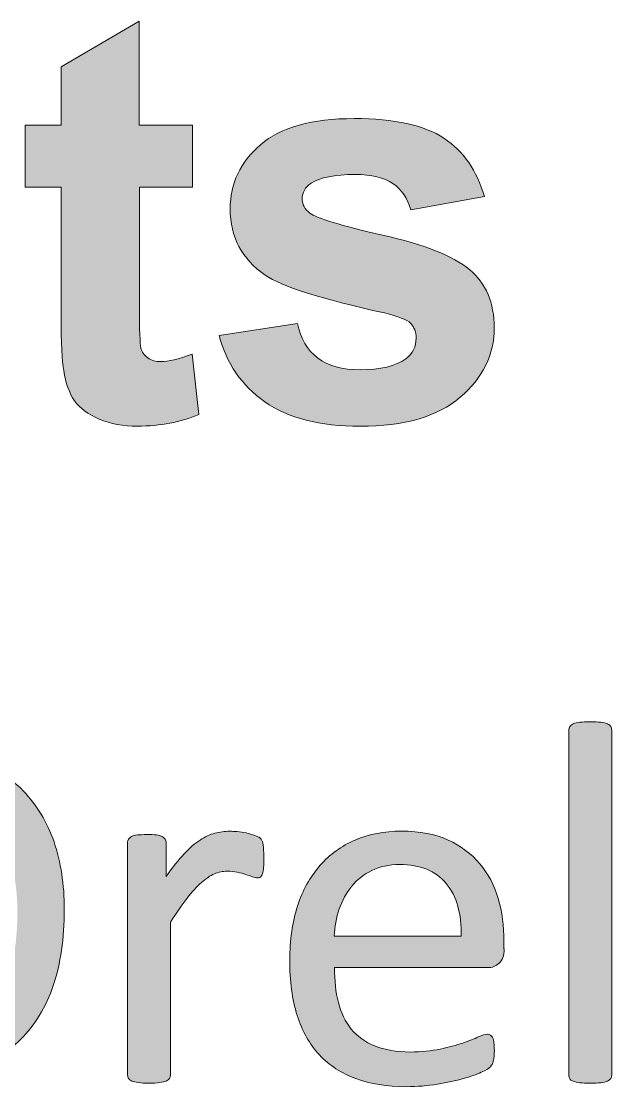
# Model space of a CAD drawing. Header units: inches. Extents: x 247 to 2765, y -1897 to -1110.
# Drawn here: x 1866.9 to 1871.29, y -1621.7 to -1613.75 of the extents above; entities that cross this region are included whole.
import ezdxf

# ---------------------------------------------------------------- set-up
doc = ezdxf.new("R2010")
doc.units = ezdxf.units.IN
doc.header["$MEASUREMENT"] = 0
doc.layers.add('Layer 1', color=7, linetype='Continuous')

# ---------------------------------------------------------------- blocks, each defined once
blk = doc.blocks.new('block 270')
at = {"layer": 'Layer 1', "true_color": 0x010101}
h = blk.add_hatch(color=18, dxfattribs=at)
h.dxf.hatch_style = 2
edge = h.paths.add_edge_path()
edge.add_spline(control_points=[(1868.1719, -1614.5237), (1868.1719, -1614.5237), (1868.1719, -1614.9867), (1868.1719, -1614.9867), (1868.1719, -1614.9867), (1867.7751, -1614.9867), (1867.7751, -1614.9867), (1867.7751, -1614.9867), (1867.7751, -1615.8714), (1867.7751, -1615.8714), (1867.7751, -1616.0505), (1867.7792, -1616.1556), (1867.7861, -1616.1852), (1867.7933, -1616.2149), (1867.8098, -1616.2386), (1867.8374, -1616.2586), (1867.8646, -1616.2779), (1867.897, -1616.2876), (1867.9353, -1616.2876), (1867.9886, -1616.2876), (1868.0669, -1616.2683), (1868.1685, -1616.2318), (1868.1685, -1616.2318), (1868.2184, -1616.6817), (1868.2184, -1616.6817), (1868.0834, -1616.7396), (1867.9318, -1616.7685), (1867.7596, -1616.7685), (1867.6545, -1616.7685), (1867.5608, -1616.7509), (1867.476, -1616.7165), (1867.3923, -1616.681), (1867.3303, -1616.6355), (1867.2917, -1616.5794), (1867.2528, -1616.5242), (1867.2256, -1616.4488), (1867.2111, -1616.353), (1867.1987, -1616.2858), (1867.1915, -1616.1491), (1867.1915, -1615.9437), (1867.1915, -1615.9437), (1867.1915, -1614.9867), (1867.1915, -1614.9867), (1867.1915, -1614.9867), (1866.9245, -1614.9867), (1866.9245, -1614.9867), (1866.9245, -1614.9867), (1866.9245, -1614.5237), (1866.9245, -1614.5237), (1866.9245, -1614.5237), (1867.1915, -1614.5237), (1867.1915, -1614.5237), (1867.1915, -1614.5237), (1867.1915, -1614.0886), (1867.1915, -1614.0886), (1867.1915, -1614.0886), (1867.774, -1613.7489), (1867.774, -1613.7489), (1867.774, -1613.7489), (1867.774, -1614.5237), (1867.774, -1614.5237), (1867.774, -1614.5237), (1868.1719, -1614.5237), (1868.1719, -1614.5237), (1868.1719, -1614.5237), (1868.1719, -1614.5237), (1868.1719, -1614.5237)], knot_values=[0, 0, 0, 0, 1, 1, 1, 2, 2, 2, 3, 3, 3, 4, 4, 4, 5, 5, 5, 6, 6, 6, 7, 7, 7, 8, 8, 8, 9, 9, 9, 10, 10, 10, 11, 11, 11, 12, 12, 12, 13, 13, 13, 14, 14, 14, 15, 15, 15, 16, 16, 16, 17, 17, 17, 18, 18, 18, 19, 19, 19, 20, 20, 20, 21, 21, 21, 22, 22, 22, 22], degree=3, periodic=1)
h = blk.add_hatch(color=18, dxfattribs=at)
h.dxf.hatch_style = 2
edge = h.paths.add_edge_path()
edge.add_spline(control_points=[(1868.3697, -1616.0919), (1868.3697, -1616.0919), (1868.9522, -1616.003), (1868.9522, -1616.003), (1868.9767, -1616.1157), (1869.0277, -1616.2018), (1869.1035, -1616.2603), (1869.1793, -1616.3189), (1869.2864, -1616.3482), (1869.4215, -1616.3482), (1869.572, -1616.3482), (1869.6847, -1616.3206), (1869.7605, -1616.2665), (1869.8121, -1616.2287), (1869.8373, -1616.1759), (1869.8373, -1616.1122), (1869.8373, -1616.0681), (1869.8235, -1616.0312), (1869.797, -1616.002), (1869.768, -1615.9744), (1869.7022, -1615.9496), (1869.6016, -1615.9244), (1869.1331, -1615.8211), (1868.8361, -1615.7267), (1868.7118, -1615.6413), (1868.5385, -1615.5228), (1868.4517, -1615.3581), (1868.4517, -1615.1483), (1868.4517, -1614.9581), (1868.5268, -1614.7989), (1868.6777, -1614.6694), (1868.8286, -1614.5399), (1869.0615, -1614.4744), (1869.3756, -1614.4744), (1869.6767, -1614.4744), (1869.8979, -1614.524), (1870.0447, -1614.6212), (1870.1904, -1614.718), (1870.2907, -1614.864), (1870.3458, -1615.0549), (1870.3458, -1615.0549), (1869.7977, -1615.1562), (1869.7977, -1615.1562), (1869.7746, -1615.0708), (1869.7305, -1615.0053), (1869.664, -1614.9591), (1869.5975, -1614.9137), (1869.5055, -1614.8916), (1869.3843, -1614.8916), (1869.2299, -1614.8916), (1869.1217, -1614.9137), (1869.0542, -1614.956), (1869.0101, -1614.987), (1868.9881, -1615.0253), (1868.9881, -1615.0742), (1868.9881, -1615.1149), (1869.0081, -1615.151), (1869.0456, -1615.18), (1869.0969, -1615.2175), (1869.2781, -1615.2737), (1869.5875, -1615.344), (1869.8969, -1615.4135), (1870.1122, -1615.4986), (1870.2362, -1615.601), (1870.3578, -1615.7043), (1870.4192, -1615.8483), (1870.4192, -1616.034), (1870.4192, -1616.2342), (1870.3351, -1616.4088), (1870.1663, -1616.5535), (1869.9971, -1616.6975), (1869.7484, -1616.7699), (1869.4208, -1616.7699), (1869.1207, -1616.7699), (1868.8844, -1616.7092), (1868.7094, -1616.5869), (1868.5371, -1616.465), (1868.4231, -1616.3), (1868.3697, -1616.0919)], knot_values=[0, 0, 0, 0, 1, 1, 1, 2, 2, 2, 3, 3, 3, 4, 4, 4, 5, 5, 5, 6, 6, 6, 7, 7, 7, 8, 8, 8, 9, 9, 9, 10, 10, 10, 11, 11, 11, 12, 12, 12, 13, 13, 13, 14, 14, 14, 15, 15, 15, 16, 16, 16, 17, 17, 17, 18, 18, 18, 19, 19, 19, 20, 20, 20, 21, 21, 21, 22, 22, 22, 23, 23, 23, 24, 24, 24, 25, 25, 25, 26, 26, 26, 26], degree=3, periodic=1)
at = {"layer": 'Layer 1', "lineweight": 0}
for points, knots in [([(1868.1719, -1614.5237), (1868.1719, -1614.5237), (1868.1719, -1614.9867), (1868.1719, -1614.9867), (1868.1719, -1614.9867), (1867.7751, -1614.9867), (1867.7751, -1614.9867), (1867.7751, -1614.9867), (1867.7751, -1615.8714), (1867.7751, -1615.8714), (1867.7751, -1616.0505), (1867.7792, -1616.1556), (1867.7861, -1616.1852), (1867.7933, -1616.2149), (1867.8098, -1616.2386), (1867.8374, -1616.2586), (1867.8646, -1616.2779), (1867.897, -1616.2876), (1867.9353, -1616.2876), (1867.9886, -1616.2876), (1868.0669, -1616.2683), (1868.1685, -1616.2318), (1868.1685, -1616.2318), (1868.2184, -1616.6817), (1868.2184, -1616.6817), (1868.0834, -1616.7396), (1867.9318, -1616.7685), (1867.7596, -1616.7685), (1867.6545, -1616.7685), (1867.5608, -1616.7509), (1867.476, -1616.7165), (1867.3923, -1616.681), (1867.3303, -1616.6355), (1867.2917, -1616.5794), (1867.2528, -1616.5242), (1867.2256, -1616.4488), (1867.2111, -1616.353), (1867.1987, -1616.2858), (1867.1915, -1616.1491), (1867.1915, -1615.9437), (1867.1915, -1615.9437), (1867.1915, -1614.9867), (1867.1915, -1614.9867), (1867.1915, -1614.9867), (1866.9245, -1614.9867), (1866.9245, -1614.9867), (1866.9245, -1614.9867), (1866.9245, -1614.5237), (1866.9245, -1614.5237), (1866.9245, -1614.5237), (1867.1915, -1614.5237), (1867.1915, -1614.5237), (1867.1915, -1614.5237), (1867.1915, -1614.0886), (1867.1915, -1614.0886), (1867.1915, -1614.0886), (1867.774, -1613.7489), (1867.774, -1613.7489), (1867.774, -1613.7489), (1867.774, -1614.5237), (1867.774, -1614.5237), (1867.774, -1614.5237), (1868.1719, -1614.5237), (1868.1719, -1614.5237), (1868.1719, -1614.5237), (1868.1719, -1614.5237), (1868.1719, -1614.5237)], [0, 0, 0, 0, 1, 1, 1, 2, 2, 2, 3, 3, 3, 4, 4, 4, 5, 5, 5, 6, 6, 6, 7, 7, 7, 8, 8, 8, 9, 9, 9, 10, 10, 10, 11, 11, 11, 12, 12, 12, 13, 13, 13, 14, 14, 14, 15, 15, 15, 16, 16, 16, 17, 17, 17, 18, 18, 18, 19, 19, 19, 20, 20, 20, 21, 21, 21, 22, 22, 22, 22]), ([(1868.3697, -1616.0919), (1868.3697, -1616.0919), (1868.9522, -1616.003), (1868.9522, -1616.003), (1868.9767, -1616.1157), (1869.0277, -1616.2018), (1869.1035, -1616.2603), (1869.1793, -1616.3189), (1869.2864, -1616.3482), (1869.4215, -1616.3482), (1869.572, -1616.3482), (1869.6847, -1616.3206), (1869.7605, -1616.2665), (1869.8121, -1616.2287), (1869.8373, -1616.1759), (1869.8373, -1616.1122), (1869.8373, -1616.0681), (1869.8235, -1616.0312), (1869.797, -1616.002), (1869.768, -1615.9744), (1869.7022, -1615.9496), (1869.6016, -1615.9244), (1869.1331, -1615.8211), (1868.8361, -1615.7267), (1868.7118, -1615.6413), (1868.5385, -1615.5228), (1868.4517, -1615.3581), (1868.4517, -1615.1483), (1868.4517, -1614.9581), (1868.5268, -1614.7989), (1868.6777, -1614.6694), (1868.8286, -1614.5399), (1869.0615, -1614.4744), (1869.3756, -1614.4744), (1869.6767, -1614.4744), (1869.8979, -1614.524), (1870.0447, -1614.6212), (1870.1904, -1614.718), (1870.2907, -1614.864), (1870.3458, -1615.0549), (1870.3458, -1615.0549), (1869.7977, -1615.1562), (1869.7977, -1615.1562), (1869.7746, -1615.0708), (1869.7305, -1615.0053), (1869.664, -1614.9591), (1869.5975, -1614.9137), (1869.5055, -1614.8916), (1869.3843, -1614.8916), (1869.2299, -1614.8916), (1869.1217, -1614.9137), (1869.0542, -1614.956), (1869.0101, -1614.987), (1868.9881, -1615.0253), (1868.9881, -1615.0742), (1868.9881, -1615.1149), (1869.0081, -1615.151), (1869.0456, -1615.18), (1869.0969, -1615.2175), (1869.2781, -1615.2737), (1869.5875, -1615.344), (1869.8969, -1615.4135), (1870.1122, -1615.4986), (1870.2362, -1615.601), (1870.3578, -1615.7043), (1870.4192, -1615.8483), (1870.4192, -1616.034), (1870.4192, -1616.2342), (1870.3351, -1616.4088), (1870.1663, -1616.5535), (1869.9971, -1616.6975), (1869.7484, -1616.7699), (1869.4208, -1616.7699), (1869.1207, -1616.7699), (1868.8844, -1616.7092), (1868.7094, -1616.5869), (1868.5371, -1616.465), (1868.4231, -1616.3), (1868.3697, -1616.0919)], [0, 0, 0, 0, 1, 1, 1, 2, 2, 2, 3, 3, 3, 4, 4, 4, 5, 5, 5, 6, 6, 6, 7, 7, 7, 8, 8, 8, 9, 9, 9, 10, 10, 10, 11, 11, 11, 12, 12, 12, 13, 13, 13, 14, 14, 14, 15, 15, 15, 16, 16, 16, 17, 17, 17, 18, 18, 18, 19, 19, 19, 20, 20, 20, 21, 21, 21, 22, 22, 22, 23, 23, 23, 24, 24, 24, 25, 25, 25, 26, 26, 26, 26])]:
    blk.add_open_spline(points, degree=3, knots=knots, dxfattribs=at)
blk = doc.blocks.new('block 271')
at = {"layer": 'Layer 1', "true_color": 0x010101}
h = blk.add_hatch(color=18, dxfattribs=at)
h.dxf.hatch_style = 2
edge = h.paths.add_edge_path()
edge.add_spline(control_points=[(1871.2946, -1621.6102), (1871.2946, -1621.6199), (1871.2915, -1621.6302), (1871.2873, -1621.6357), (1871.2822, -1621.6433), (1871.2742, -1621.6492), (1871.2632, -1621.6547), (1871.2518, -1621.6605), (1871.2353, -1621.6629), (1871.2143, -1621.6664), (1871.1929, -1621.6688), (1871.1674, -1621.6702), (1871.1347, -1621.6702), (1871.1034, -1621.6702), (1871.0786, -1621.6691), (1871.0572, -1621.6664), (1871.0362, -1621.6633), (1871.0207, -1621.6592), (1871.0079, -1621.6547), (1870.9948, -1621.6492), (1870.9855, -1621.6443), (1870.9828, -1621.6357), (1870.9783, -1621.6288), (1870.9755, -1621.6202), (1870.9755, -1621.6102), (1870.9755, -1621.6102), (1870.9755, -1619.0361), (1870.9755, -1619.0361), (1870.9755, -1619.0261), (1870.9783, -1619.0161), (1870.9828, -1619.0088), (1870.9873, -1619.0013), (1870.9955, -1618.9947), (1871.0079, -1618.9889), (1871.0193, -1618.984), (1871.0362, -1618.9806), (1871.0572, -1618.9778), (1871.0786, -1618.9747), (1871.1034, -1618.9734), (1871.1347, -1618.9734), (1871.1674, -1618.9734), (1871.1933, -1618.9744), (1871.2143, -1618.9778), (1871.2353, -1618.9802), (1871.2508, -1618.9851), (1871.2632, -1618.9889), (1871.2742, -1618.9947), (1871.2839, -1619.0006), (1871.2873, -1619.0088), (1871.2932, -1619.0161), (1871.2946, -1619.0261), (1871.2946, -1619.0361), (1871.2946, -1619.0361), (1871.2946, -1621.6102), (1871.2946, -1621.6102)], knot_values=[0, 0, 0, 0, 1, 1, 1, 2, 2, 2, 3, 3, 3, 4, 4, 4, 5, 5, 5, 6, 6, 6, 7, 7, 7, 8, 8, 8, 9, 9, 9, 10, 10, 10, 11, 11, 11, 12, 12, 12, 13, 13, 13, 14, 14, 14, 15, 15, 15, 16, 16, 16, 17, 17, 17, 18, 18, 18, 18], degree=3, periodic=1)
h = blk.add_hatch(color=18, dxfattribs=at)
h.dxf.hatch_style = 2
edge = h.paths.add_edge_path()
edge.add_spline(control_points=[(1867.2156, -1620.3752), (1867.2156, -1620.5905), (1867.188, -1620.7793), (1867.1332, -1620.9409), (1867.0785, -1621.1024), (1866.9972, -1621.2358), (1866.8907, -1621.3415), (1866.7842, -1621.448), (1866.6547, -1621.5269), (1866.5011, -1621.5799), (1866.3467, -1621.6319), (1866.1634, -1621.6598), (1865.9498, -1621.6598), (1865.9498, -1621.6598), (1865.4217, -1621.6598), (1865.4217, -1621.6598), (1865.3921, -1621.6598), (1865.3645, -1621.6499), (1865.3387, -1621.6302), (1865.3125, -1621.6092), (1865.3001, -1621.5751), (1865.3001, -1621.5241), (1865.3001, -1621.5241), (1865.3001, -1619.3003), (1865.3001, -1619.3003), (1865.3001, -1619.2497), (1865.3125, -1619.2152), (1865.3387, -1619.1949), (1865.3645, -1619.1749), (1865.3921, -1619.1649), (1865.4217, -1619.1649), (1865.4217, -1619.1649), (1865.987, -1619.1649), (1865.987, -1619.1649), (1866.2024, -1619.1649), (1866.3853, -1619.1932), (1866.5352, -1619.249), (1866.6843, -1619.3041), (1866.8084, -1619.385), (1866.91, -1619.4898), (1867.0113, -1619.5952), (1867.0878, -1619.7216), (1867.1391, -1619.8705), (1867.1894, -1620.02), (1867.2156, -1620.1874), (1867.2156, -1620.3752)], knot_values=[0, 0, 0, 0, 1, 1, 1, 2, 2, 2, 3, 3, 3, 4, 4, 4, 5, 5, 5, 6, 6, 6, 7, 7, 7, 8, 8, 8, 9, 9, 9, 10, 10, 10, 11, 11, 11, 12, 12, 12, 13, 13, 13, 14, 14, 14, 15, 15, 15, 15], degree=3, periodic=1)
edge = h.paths.add_edge_path()
edge.add_spline(control_points=[(1866.8659, -1620.3889), (1866.8659, -1620.2536), (1866.8494, -1620.1285), (1866.8156, -1620.0131), (1866.7822, -1619.8966), (1866.7302, -1619.796), (1866.6592, -1619.712), (1866.5879, -1619.6272), (1866.4973, -1619.5604), (1866.3877, -1619.5132), (1866.2771, -1619.4646), (1866.1379, -1619.4419), (1865.966, -1619.4419), (1865.966, -1619.4419), (1865.6291, -1619.4419), (1865.6291, -1619.4419), (1865.6291, -1619.4419), (1865.6291, -1621.3822), (1865.6291, -1621.3822), (1865.6291, -1621.3822), (1865.9702, -1621.3822), (1865.9702, -1621.3822), (1866.1293, -1621.3822), (1866.2637, -1621.3615), (1866.3739, -1621.3226), (1866.4831, -1621.2826), (1866.5734, -1621.2216), (1866.6464, -1621.1389), (1866.7198, -1621.0576), (1866.7743, -1620.9546), (1866.8125, -1620.8296), (1866.8483, -1620.7052), (1866.8659, -1620.5584), (1866.8659, -1620.3889)], knot_values=[0, 0, 0, 0, 1, 1, 1, 2, 2, 2, 3, 3, 3, 4, 4, 4, 5, 5, 5, 6, 6, 6, 7, 7, 7, 8, 8, 8, 9, 9, 9, 10, 10, 10, 11, 11, 11, 11], degree=3, periodic=1)
h = blk.add_hatch(color=18, dxfattribs=at)
h.dxf.hatch_style = 2
edge = h.paths.add_edge_path()
edge.add_spline(control_points=[(1868.7028, -1619.9893), (1868.7028, -1620.0176), (1868.7021, -1620.0413), (1868.7008, -1620.0606), (1868.6994, -1620.0806), (1868.6963, -1620.0958), (1868.6935, -1620.1058), (1868.6887, -1620.1168), (1868.6852, -1620.1257), (1868.679, -1620.1309), (1868.6718, -1620.1364), (1868.6653, -1620.1385), (1868.6549, -1620.1385), (1868.6446, -1620.1385), (1868.6325, -1620.135), (1868.6181, -1620.1309), (1868.6033, -1620.124), (1868.5867, -1620.1192), (1868.5674, -1620.1133), (1868.5485, -1620.1061), (1868.5285, -1620.1023), (1868.5047, -1620.0965), (1868.482, -1620.0909), (1868.4555, -1620.0889), (1868.4296, -1620.0889), (1868.3962, -1620.0889), (1868.3649, -1620.0958), (1868.3342, -1620.1089), (1868.3032, -1620.1213), (1868.2708, -1620.1433), (1868.2367, -1620.1733), (1868.2029, -1620.2029), (1868.1685, -1620.2412), (1868.1299, -1620.2901), (1868.0934, -1620.3397), (1868.051, -1620.3993), (1868.0062, -1620.4699), (1868.0062, -1620.4699), (1868.0062, -1621.6095), (1868.0062, -1621.6095), (1868.0062, -1621.6192), (1868.0024, -1621.6295), (1867.9986, -1621.635), (1867.9938, -1621.6426), (1867.9852, -1621.6485), (1867.9749, -1621.654), (1867.9632, -1621.6598), (1867.9473, -1621.6623), (1867.9259, -1621.6657), (1867.9049, -1621.6681), (1867.8788, -1621.6695), (1867.8464, -1621.6695), (1867.8154, -1621.6695), (1867.7899, -1621.6685), (1867.7692, -1621.6657), (1867.7471, -1621.6626), (1867.7323, -1621.6585), (1867.7186, -1621.654), (1867.7075, -1621.6481), (1867.6979, -1621.6437), (1867.6948, -1621.635), (1867.6896, -1621.6281), (1867.6872, -1621.6195), (1867.6872, -1621.6095), (1867.6872, -1621.6095), (1867.6872, -1619.8753), (1867.6872, -1619.8753), (1867.6872, -1619.866), (1867.6893, -1619.8556), (1867.6941, -1619.8501), (1867.6986, -1619.8426), (1867.7048, -1619.8367), (1867.7161, -1619.8298), (1867.7272, -1619.8236), (1867.7416, -1619.8212), (1867.7602, -1619.8184), (1867.7792, -1619.8164), (1867.8016, -1619.8153), (1867.8312, -1619.8153), (1867.8595, -1619.8153), (1867.8829, -1619.816), (1867.9015, -1619.8184), (1867.9201, -1619.8212), (1867.9346, -1619.825), (1867.9449, -1619.8298), (1867.9542, -1619.8367), (1867.9628, -1619.8415), (1867.9669, -1619.8501), (1867.9721, -1619.857), (1867.9745, -1619.866), (1867.9745, -1619.8753), (1867.9745, -1619.8753), (1867.9745, -1620.1282), (1867.9745, -1620.1282), (1868.0221, -1620.0593), (1868.0669, -1620.0028), (1868.1082, -1619.959), (1868.1502, -1619.9152), (1868.1892, -1619.8811), (1868.2267, -1619.856), (1868.2639, -1619.8315), (1868.3011, -1619.8143), (1868.3373, -1619.8047), (1868.3738, -1619.7957), (1868.411, -1619.7905), (1868.4475, -1619.7905), (1868.4648, -1619.7905), (1868.4844, -1619.7919), (1868.5047, -1619.7936), (1868.5268, -1619.7954), (1868.5481, -1619.7998), (1868.5709, -1619.8033), (1868.5933, -1619.8095), (1868.615, -1619.8143), (1868.6343, -1619.8215), (1868.6529, -1619.8284), (1868.666, -1619.8336), (1868.6728, -1619.8408), (1868.6804, -1619.8477), (1868.6856, -1619.8532), (1868.688, -1619.8598), (1868.6914, -1619.8663), (1868.6942, -1619.8732), (1868.6956, -1619.8818), (1868.697, -1619.8898), (1868.699, -1619.9042), (1868.6997, -1619.9204), (1868.7004, -1619.9366), (1868.7028, -1619.96), (1868.7028, -1619.9893)], knot_values=[0, 0, 0, 0, 1, 1, 1, 2, 2, 2, 3, 3, 3, 4, 4, 4, 5, 5, 5, 6, 6, 6, 7, 7, 7, 8, 8, 8, 9, 9, 9, 10, 10, 10, 11, 11, 11, 12, 12, 12, 13, 13, 13, 14, 14, 14, 15, 15, 15, 16, 16, 16, 17, 17, 17, 18, 18, 18, 19, 19, 19, 20, 20, 20, 21, 21, 21, 22, 22, 22, 23, 23, 23, 24, 24, 24, 25, 25, 25, 26, 26, 26, 27, 27, 27, 28, 28, 28, 29, 29, 29, 30, 30, 30, 31, 31, 31, 32, 32, 32, 33, 33, 33, 34, 34, 34, 35, 35, 35, 36, 36, 36, 37, 37, 37, 38, 38, 38, 39, 39, 39, 40, 40, 40, 41, 41, 41, 42, 42, 42, 43, 43, 43, 43], degree=3, periodic=1)
h = blk.add_hatch(color=18, dxfattribs=at)
h.dxf.hatch_style = 2
edge = h.paths.add_edge_path()
edge.add_spline(control_points=[(1870.4932, -1620.6683), (1870.4932, -1620.7193), (1870.4808, -1620.7534), (1870.456, -1620.7755), (1870.4319, -1620.7972), (1870.4033, -1620.8079), (1870.3699, -1620.8079), (1870.3699, -1620.8079), (1869.2289, -1620.8079), (1869.2289, -1620.8079), (1869.2289, -1620.9036), (1869.2378, -1620.9915), (1869.2578, -1621.0673), (1869.2775, -1621.1448), (1869.3092, -1621.2099), (1869.3536, -1621.2657), (1869.3991, -1621.3212), (1869.4576, -1621.3636), (1869.5296, -1621.3922), (1869.602, -1621.4221), (1869.6905, -1621.4373), (1869.7949, -1621.4373), (1869.8773, -1621.4373), (1869.951, -1621.4297), (1870.0157, -1621.4152), (1870.0815, -1621.4015), (1870.1374, -1621.3873), (1870.1842, -1621.3701), (1870.2318, -1621.3536), (1870.27, -1621.3384), (1870.3007, -1621.325), (1870.331, -1621.3115), (1870.3527, -1621.305), (1870.3682, -1621.305), (1870.3768, -1621.305), (1870.3857, -1621.3071), (1870.3919, -1621.3115), (1870.3995, -1621.3167), (1870.4044, -1621.3229), (1870.4085, -1621.3329), (1870.4126, -1621.3408), (1870.4161, -1621.3546), (1870.4168, -1621.3694), (1870.4188, -1621.3853), (1870.4202, -1621.4059), (1870.4202, -1621.4283), (1870.4202, -1621.4449), (1870.4195, -1621.4593), (1870.4178, -1621.4717), (1870.4168, -1621.4841), (1870.414, -1621.4952), (1870.4119, -1621.5052), (1870.4102, -1621.5141), (1870.4068, -1621.5234), (1870.4033, -1621.5307), (1870.3978, -1621.5382), (1870.3933, -1621.5455), (1870.3851, -1621.553), (1870.3778, -1621.5603), (1870.3582, -1621.5723), (1870.3224, -1621.5885), (1870.2876, -1621.6044), (1870.2428, -1621.6202), (1870.1877, -1621.6357), (1870.1322, -1621.6509), (1870.0685, -1621.665), (1869.9954, -1621.6771), (1869.9231, -1621.6891), (1869.8459, -1621.696), (1869.7636, -1621.696), (1869.6209, -1621.696), (1869.4959, -1621.6753), (1869.3887, -1621.6357), (1869.2806, -1621.5965), (1869.1903, -1621.5375), (1869.1169, -1621.4587), (1869.0439, -1621.3804), (1868.9891, -1621.2819), (1868.9512, -1621.1638), (1868.913, -1621.0456), (1868.8954, -1620.9078), (1868.8954, -1620.7514), (1868.8954, -1620.6025), (1868.9157, -1620.4685), (1868.9533, -1620.349), (1868.9915, -1620.2298), (1869.0477, -1620.1299), (1869.1207, -1620.0469), (1869.1924, -1619.9645), (1869.2806, -1619.9004), (1869.3832, -1619.856), (1869.4859, -1619.8119), (1869.6006, -1619.7898), (1869.7288, -1619.7898), (1869.8652, -1619.7898), (1869.9809, -1619.8119), (1870.0757, -1619.856), (1870.1715, -1619.9001), (1870.2497, -1619.9587), (1870.3113, -1620.0324), (1870.3744, -1620.1061), (1870.4199, -1620.1929), (1870.4488, -1620.2925), (1870.4777, -1620.391), (1870.4912, -1620.4982), (1870.4912, -1620.6105), (1870.4912, -1620.6105), (1870.4912, -1620.6673), (1870.4912, -1620.6673), (1870.4912, -1620.6673), (1870.4919, -1620.6673), (1870.4919, -1620.6673), (1870.4919, -1620.6673), (1870.4919, -1620.668), (1870.4919, -1620.668), (1870.4919, -1620.668), (1870.4932, -1620.668), (1870.4932, -1620.668), (1870.4932, -1620.668), (1870.4932, -1620.6683), (1870.4932, -1620.6683)], knot_values=[0, 0, 0, 0, 1, 1, 1, 2, 2, 2, 3, 3, 3, 4, 4, 4, 5, 5, 5, 6, 6, 6, 7, 7, 7, 8, 8, 8, 9, 9, 9, 10, 10, 10, 11, 11, 11, 12, 12, 12, 13, 13, 13, 14, 14, 14, 15, 15, 15, 16, 16, 16, 17, 17, 17, 18, 18, 18, 19, 19, 19, 20, 20, 20, 21, 21, 21, 22, 22, 22, 23, 23, 23, 24, 24, 24, 25, 25, 25, 26, 26, 26, 27, 27, 27, 28, 28, 28, 29, 29, 29, 30, 30, 30, 31, 31, 31, 32, 32, 32, 33, 33, 33, 34, 34, 34, 35, 35, 35, 36, 36, 36, 37, 37, 37, 38, 38, 38, 39, 39, 39, 40, 40, 40, 40], degree=3, periodic=1)
edge = h.paths.add_edge_path()
edge.add_spline(control_points=[(1870.1725, -1620.5739), (1870.1766, -1620.4058), (1870.1394, -1620.2756), (1870.0623, -1620.1809), (1869.9834, -1620.0865), (1869.8673, -1620.0389), (1869.7146, -1620.0389), (1869.6354, -1620.0389), (1869.5665, -1620.0537), (1869.5072, -1620.083), (1869.4473, -1620.1127), (1869.3967, -1620.1512), (1869.3577, -1620.2005), (1869.3178, -1620.2501), (1869.2868, -1620.307), (1869.2637, -1620.3703), (1869.2416, -1620.4358), (1869.2292, -1620.503), (1869.2272, -1620.5736), (1869.2272, -1620.5736), (1870.1725, -1620.5739), (1870.1725, -1620.5739), (1870.1725, -1620.5739), (1870.1725, -1620.5739), (1870.1725, -1620.5739)], knot_values=[0, 0, 0, 0, 1, 1, 1, 2, 2, 2, 3, 3, 3, 4, 4, 4, 5, 5, 5, 6, 6, 6, 7, 7, 7, 8, 8, 8, 8], degree=3, periodic=1)
at = {"layer": 'Layer 1', "lineweight": 0}
for points, knots in [([(1871.2946, -1621.6102), (1871.2946, -1621.6199), (1871.2915, -1621.6302), (1871.2873, -1621.6357), (1871.2822, -1621.6433), (1871.2742, -1621.6492), (1871.2632, -1621.6547), (1871.2518, -1621.6605), (1871.2353, -1621.6629), (1871.2143, -1621.6664), (1871.1929, -1621.6688), (1871.1674, -1621.6702), (1871.1347, -1621.6702), (1871.1034, -1621.6702), (1871.0786, -1621.6691), (1871.0572, -1621.6664), (1871.0362, -1621.6633), (1871.0207, -1621.6592), (1871.0079, -1621.6547), (1870.9948, -1621.6492), (1870.9855, -1621.6443), (1870.9828, -1621.6357), (1870.9783, -1621.6288), (1870.9755, -1621.6202), (1870.9755, -1621.6102), (1870.9755, -1621.6102), (1870.9755, -1619.0361), (1870.9755, -1619.0361), (1870.9755, -1619.0261), (1870.9783, -1619.0161), (1870.9828, -1619.0088), (1870.9873, -1619.0013), (1870.9955, -1618.9947), (1871.0079, -1618.9889), (1871.0193, -1618.984), (1871.0362, -1618.9806), (1871.0572, -1618.9778), (1871.0786, -1618.9747), (1871.1034, -1618.9734), (1871.1347, -1618.9734), (1871.1674, -1618.9734), (1871.1933, -1618.9744), (1871.2143, -1618.9778), (1871.2353, -1618.9802), (1871.2508, -1618.9851), (1871.2632, -1618.9889), (1871.2742, -1618.9947), (1871.2839, -1619.0006), (1871.2873, -1619.0088), (1871.2932, -1619.0161), (1871.2946, -1619.0261), (1871.2946, -1619.0361), (1871.2946, -1619.0361), (1871.2946, -1621.6102), (1871.2946, -1621.6102)], [0, 0, 0, 0, 1, 1, 1, 2, 2, 2, 3, 3, 3, 4, 4, 4, 5, 5, 5, 6, 6, 6, 7, 7, 7, 8, 8, 8, 9, 9, 9, 10, 10, 10, 11, 11, 11, 12, 12, 12, 13, 13, 13, 14, 14, 14, 15, 15, 15, 16, 16, 16, 17, 17, 17, 18, 18, 18, 18]), ([(1867.2156, -1620.3752), (1867.2156, -1620.5905), (1867.188, -1620.7793), (1867.1332, -1620.9409), (1867.0785, -1621.1024), (1866.9972, -1621.2358), (1866.8907, -1621.3415), (1866.7842, -1621.448), (1866.6547, -1621.5269), (1866.5011, -1621.5799), (1866.3467, -1621.6319), (1866.1634, -1621.6598), (1865.9498, -1621.6598), (1865.9498, -1621.6598), (1865.4217, -1621.6598), (1865.4217, -1621.6598), (1865.3921, -1621.6598), (1865.3645, -1621.6499), (1865.3387, -1621.6302), (1865.3125, -1621.6092), (1865.3001, -1621.5751), (1865.3001, -1621.5241), (1865.3001, -1621.5241), (1865.3001, -1619.3003), (1865.3001, -1619.3003), (1865.3001, -1619.2497), (1865.3125, -1619.2152), (1865.3387, -1619.1949), (1865.3645, -1619.1749), (1865.3921, -1619.1649), (1865.4217, -1619.1649), (1865.4217, -1619.1649), (1865.987, -1619.1649), (1865.987, -1619.1649), (1866.2024, -1619.1649), (1866.3853, -1619.1932), (1866.5352, -1619.249), (1866.6843, -1619.3041), (1866.8084, -1619.385), (1866.91, -1619.4898), (1867.0113, -1619.5952), (1867.0878, -1619.7216), (1867.1391, -1619.8705), (1867.1894, -1620.02), (1867.2156, -1620.1874), (1867.2156, -1620.3752)], [0, 0, 0, 0, 1, 1, 1, 2, 2, 2, 3, 3, 3, 4, 4, 4, 5, 5, 5, 6, 6, 6, 7, 7, 7, 8, 8, 8, 9, 9, 9, 10, 10, 10, 11, 11, 11, 12, 12, 12, 13, 13, 13, 14, 14, 14, 15, 15, 15, 15]), ([(1868.7028, -1619.9893), (1868.7028, -1620.0176), (1868.7021, -1620.0413), (1868.7008, -1620.0606), (1868.6994, -1620.0806), (1868.6963, -1620.0958), (1868.6935, -1620.1058), (1868.6887, -1620.1168), (1868.6852, -1620.1257), (1868.679, -1620.1309), (1868.6718, -1620.1364), (1868.6653, -1620.1385), (1868.6549, -1620.1385), (1868.6446, -1620.1385), (1868.6325, -1620.135), (1868.6181, -1620.1309), (1868.6033, -1620.124), (1868.5867, -1620.1192), (1868.5674, -1620.1133), (1868.5485, -1620.1061), (1868.5285, -1620.1023), (1868.5047, -1620.0965), (1868.482, -1620.0909), (1868.4555, -1620.0889), (1868.4296, -1620.0889), (1868.3962, -1620.0889), (1868.3649, -1620.0958), (1868.3342, -1620.1089), (1868.3032, -1620.1213), (1868.2708, -1620.1433), (1868.2367, -1620.1733), (1868.2029, -1620.2029), (1868.1685, -1620.2412), (1868.1299, -1620.2901), (1868.0934, -1620.3397), (1868.051, -1620.3993), (1868.0062, -1620.4699), (1868.0062, -1620.4699), (1868.0062, -1621.6095), (1868.0062, -1621.6095), (1868.0062, -1621.6192), (1868.0024, -1621.6295), (1867.9986, -1621.635), (1867.9938, -1621.6426), (1867.9852, -1621.6485), (1867.9749, -1621.654), (1867.9632, -1621.6598), (1867.9473, -1621.6623), (1867.9259, -1621.6657), (1867.9049, -1621.6681), (1867.8788, -1621.6695), (1867.8464, -1621.6695), (1867.8154, -1621.6695), (1867.7899, -1621.6685), (1867.7692, -1621.6657), (1867.7471, -1621.6626), (1867.7323, -1621.6585), (1867.7186, -1621.654), (1867.7075, -1621.6481), (1867.6979, -1621.6437), (1867.6948, -1621.635), (1867.6896, -1621.6281), (1867.6872, -1621.6195), (1867.6872, -1621.6095), (1867.6872, -1621.6095), (1867.6872, -1619.8753), (1867.6872, -1619.8753), (1867.6872, -1619.866), (1867.6893, -1619.8556), (1867.6941, -1619.8501), (1867.6986, -1619.8426), (1867.7048, -1619.8367), (1867.7161, -1619.8298), (1867.7272, -1619.8236), (1867.7416, -1619.8212), (1867.7602, -1619.8184), (1867.7792, -1619.8164), (1867.8016, -1619.8153), (1867.8312, -1619.8153), (1867.8595, -1619.8153), (1867.8829, -1619.816), (1867.9015, -1619.8184), (1867.9201, -1619.8212), (1867.9346, -1619.825), (1867.9449, -1619.8298), (1867.9542, -1619.8367), (1867.9628, -1619.8415), (1867.9669, -1619.8501), (1867.9721, -1619.857), (1867.9745, -1619.866), (1867.9745, -1619.8753), (1867.9745, -1619.8753), (1867.9745, -1620.1282), (1867.9745, -1620.1282), (1868.0221, -1620.0593), (1868.0669, -1620.0028), (1868.1082, -1619.959), (1868.1502, -1619.9152), (1868.1892, -1619.8811), (1868.2267, -1619.856), (1868.2639, -1619.8315), (1868.3011, -1619.8143), (1868.3373, -1619.8047), (1868.3738, -1619.7957), (1868.411, -1619.7905), (1868.4475, -1619.7905), (1868.4648, -1619.7905), (1868.4844, -1619.7919), (1868.5047, -1619.7936), (1868.5268, -1619.7954), (1868.5481, -1619.7998), (1868.5709, -1619.8033), (1868.5933, -1619.8095), (1868.615, -1619.8143), (1868.6343, -1619.8215), (1868.6529, -1619.8284), (1868.666, -1619.8336), (1868.6728, -1619.8408), (1868.6804, -1619.8477), (1868.6856, -1619.8532), (1868.688, -1619.8598), (1868.6914, -1619.8663), (1868.6942, -1619.8732), (1868.6956, -1619.8818), (1868.697, -1619.8898), (1868.699, -1619.9042), (1868.6997, -1619.9204), (1868.7004, -1619.9366), (1868.7028, -1619.96), (1868.7028, -1619.9893)], [0, 0, 0, 0, 1, 1, 1, 2, 2, 2, 3, 3, 3, 4, 4, 4, 5, 5, 5, 6, 6, 6, 7, 7, 7, 8, 8, 8, 9, 9, 9, 10, 10, 10, 11, 11, 11, 12, 12, 12, 13, 13, 13, 14, 14, 14, 15, 15, 15, 16, 16, 16, 17, 17, 17, 18, 18, 18, 19, 19, 19, 20, 20, 20, 21, 21, 21, 22, 22, 22, 23, 23, 23, 24, 24, 24, 25, 25, 25, 26, 26, 26, 27, 27, 27, 28, 28, 28, 29, 29, 29, 30, 30, 30, 31, 31, 31, 32, 32, 32, 33, 33, 33, 34, 34, 34, 35, 35, 35, 36, 36, 36, 37, 37, 37, 38, 38, 38, 39, 39, 39, 40, 40, 40, 41, 41, 41, 42, 42, 42, 43, 43, 43, 43]), ([(1870.4932, -1620.6683), (1870.4932, -1620.7193), (1870.4808, -1620.7534), (1870.456, -1620.7755), (1870.4319, -1620.7972), (1870.4033, -1620.8079), (1870.3699, -1620.8079), (1870.3699, -1620.8079), (1869.2289, -1620.8079), (1869.2289, -1620.8079), (1869.2289, -1620.9036), (1869.2378, -1620.9915), (1869.2578, -1621.0673), (1869.2775, -1621.1448), (1869.3092, -1621.2099), (1869.3536, -1621.2657), (1869.3991, -1621.3212), (1869.4576, -1621.3636), (1869.5296, -1621.3922), (1869.602, -1621.4221), (1869.6905, -1621.4373), (1869.7949, -1621.4373), (1869.8773, -1621.4373), (1869.951, -1621.4297), (1870.0157, -1621.4152), (1870.0815, -1621.4015), (1870.1374, -1621.3873), (1870.1842, -1621.3701), (1870.2318, -1621.3536), (1870.27, -1621.3384), (1870.3007, -1621.325), (1870.331, -1621.3115), (1870.3527, -1621.305), (1870.3682, -1621.305), (1870.3768, -1621.305), (1870.3857, -1621.3071), (1870.3919, -1621.3115), (1870.3995, -1621.3167), (1870.4044, -1621.3229), (1870.4085, -1621.3329), (1870.4126, -1621.3408), (1870.4161, -1621.3546), (1870.4168, -1621.3694), (1870.4188, -1621.3853), (1870.4202, -1621.4059), (1870.4202, -1621.4283), (1870.4202, -1621.4449), (1870.4195, -1621.4593), (1870.4178, -1621.4717), (1870.4168, -1621.4841), (1870.414, -1621.4952), (1870.4119, -1621.5052), (1870.4102, -1621.5141), (1870.4068, -1621.5234), (1870.4033, -1621.5307), (1870.3978, -1621.5382), (1870.3933, -1621.5455), (1870.3851, -1621.553), (1870.3778, -1621.5603), (1870.3582, -1621.5723), (1870.3224, -1621.5885), (1870.2876, -1621.6044), (1870.2428, -1621.6202), (1870.1877, -1621.6357), (1870.1322, -1621.6509), (1870.0685, -1621.665), (1869.9954, -1621.6771), (1869.9231, -1621.6891), (1869.8459, -1621.696), (1869.7636, -1621.696), (1869.6209, -1621.696), (1869.4959, -1621.6753), (1869.3887, -1621.6357), (1869.2806, -1621.5965), (1869.1903, -1621.5375), (1869.1169, -1621.4587), (1869.0439, -1621.3804), (1868.9891, -1621.2819), (1868.9512, -1621.1638), (1868.913, -1621.0456), (1868.8954, -1620.9078), (1868.8954, -1620.7514), (1868.8954, -1620.6025), (1868.9157, -1620.4685), (1868.9533, -1620.349), (1868.9915, -1620.2298), (1869.0477, -1620.1299), (1869.1207, -1620.0469), (1869.1924, -1619.9645), (1869.2806, -1619.9004), (1869.3832, -1619.856), (1869.4859, -1619.8119), (1869.6006, -1619.7898), (1869.7288, -1619.7898), (1869.8652, -1619.7898), (1869.9809, -1619.8119), (1870.0757, -1619.856), (1870.1715, -1619.9001), (1870.2497, -1619.9587), (1870.3113, -1620.0324), (1870.3744, -1620.1061), (1870.4199, -1620.1929), (1870.4488, -1620.2925), (1870.4777, -1620.391), (1870.4912, -1620.4982), (1870.4912, -1620.6105), (1870.4912, -1620.6105), (1870.4912, -1620.6673), (1870.4912, -1620.6673), (1870.4912, -1620.6673), (1870.4919, -1620.6673), (1870.4919, -1620.6673), (1870.4919, -1620.6673), (1870.4919, -1620.668), (1870.4919, -1620.668), (1870.4919, -1620.668), (1870.4932, -1620.668), (1870.4932, -1620.668), (1870.4932, -1620.668), (1870.4932, -1620.6683), (1870.4932, -1620.6683)], [0, 0, 0, 0, 1, 1, 1, 2, 2, 2, 3, 3, 3, 4, 4, 4, 5, 5, 5, 6, 6, 6, 7, 7, 7, 8, 8, 8, 9, 9, 9, 10, 10, 10, 11, 11, 11, 12, 12, 12, 13, 13, 13, 14, 14, 14, 15, 15, 15, 16, 16, 16, 17, 17, 17, 18, 18, 18, 19, 19, 19, 20, 20, 20, 21, 21, 21, 22, 22, 22, 23, 23, 23, 24, 24, 24, 25, 25, 25, 26, 26, 26, 27, 27, 27, 28, 28, 28, 29, 29, 29, 30, 30, 30, 31, 31, 31, 32, 32, 32, 33, 33, 33, 34, 34, 34, 35, 35, 35, 36, 36, 36, 37, 37, 37, 38, 38, 38, 39, 39, 39, 40, 40, 40, 40]), ([(1870.1725, -1620.5739), (1870.1766, -1620.4058), (1870.1394, -1620.2756), (1870.0623, -1620.1809), (1869.9834, -1620.0865), (1869.8673, -1620.0389), (1869.7146, -1620.0389), (1869.6354, -1620.0389), (1869.5665, -1620.0537), (1869.5072, -1620.083), (1869.4473, -1620.1127), (1869.3967, -1620.1512), (1869.3577, -1620.2005), (1869.3178, -1620.2501), (1869.2868, -1620.307), (1869.2637, -1620.3703), (1869.2416, -1620.4358), (1869.2292, -1620.503), (1869.2272, -1620.5736), (1869.2272, -1620.5736), (1870.1725, -1620.5739), (1870.1725, -1620.5739), (1870.1725, -1620.5739), (1870.1725, -1620.5739), (1870.1725, -1620.5739)], [0, 0, 0, 0, 1, 1, 1, 2, 2, 2, 3, 3, 3, 4, 4, 4, 5, 5, 5, 6, 6, 6, 7, 7, 7, 8, 8, 8, 8])]:
    blk.add_open_spline(points, degree=3, knots=knots, dxfattribs=at)
blk = doc.blocks.new('block 265')
at = {"layer": 'Layer 1'}
for name in ['block 270', 'block 271']:
    blk.add_blockref(name, (0, 0), dxfattribs=at)

msp = doc.modelspace()

# ---------------------------------------------------------------- block references
at = {"layer": 'Layer 1'}
msp.add_blockref('block 265', (0, 0), dxfattribs=at)

doc.saveas('drawing.dxf')
